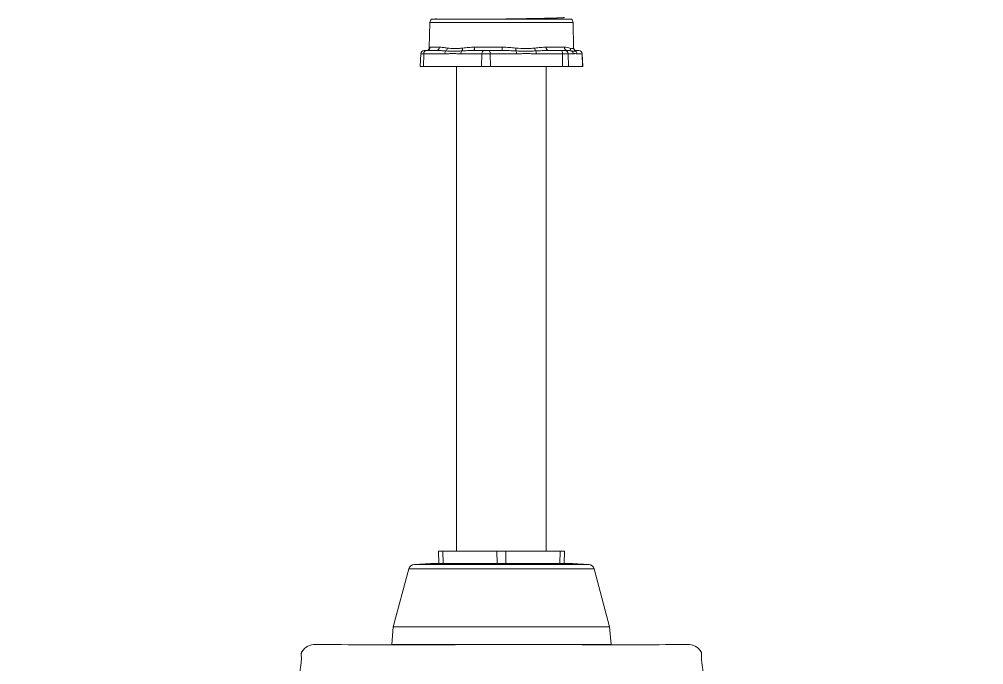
# Model space of a CAD drawing. Header units: metres. Extents: x 78 to 178, y -74 to 157.
# Drawn here: x 117.8845 to 118.2288, y -54.901 to -54.6705 of the extents above; entities that cross this region are included whole.
import ezdxf

# ---------------------------------------------------------------- set-up
doc = ezdxf.new("R2010")
doc.units = ezdxf.units.M
doc.layers.add('01_Fina', color=252, linetype='Continuous', lineweight=15)

# ---------------------------------------------------------------- blocks, each defined once
blk = doc.blocks.new('SE1')
at = {"layer": '01_Fina', "linetype": 'Continuous'}
for p, q in [((125.101, 154.724), (125.098, 155.228)), ((157.4, 155.227), (157.398, 154.724)), ((106.005, 150.592), (106.005, 149.321)), ((130.249, 150.207), (130.249, 149.321)), ((152.249, 149.321), (152.249, 150.207)), ((176.494, 149.321), (176.494, 150.592)), ((106.005, 149.321), (127.812, 149.321)), ((124.483, 149.142), (124.445, 149.142)), ((124.445, 149.142), (124.445, 147.742)), ((124.483, 149.321), (124.483, 149.142)), ((125.591, 149.142), (125.609, 149.321)), ((125.591, 148.564), (125.591, 149.142)), ((130.249, 149.321), (127.812, 149.321)), ((129.658, 149.321), (129.675, 149.142)), ((129.675, 149.142), (129.675, 148.564)), ((130.249, 149.321), (133.001, 149.321)), ((130.822, 149.142), (130.734, 149.142)), ((130.822, 147.742), (130.822, 149.142)), ((130.86, 149.142), (130.859, 149.142)), ((130.86, 149.142), (130.86, 149.321)), ((135.558, 148.742), (134.949, 148.742)), ((135.558, 148.742), (135.57, 148.743)), ((135.605, 148.742), (140.744, 148.742)), ((135.762, 149.347), (135.762, 148.942)), ((140.744, 148.742), (140.797, 148.743)), ((140.812, 149.387), (140.812, 148.942)), ((140.852, 148.742), (146.435, 148.742)), ((146.3, 149.353), (146.3, 148.942)), ((146.435, 148.742), (146.477, 148.743)), ((146.477, 148.743), (146.496, 148.742)), ((146.496, 148.742), (147.549, 148.742)), ((146.737, 149.347), (146.737, 148.942)), ((149.539, 149.321), (152.249, 149.321)), ((151.716, 149.142), (151.677, 149.142)), ((151.677, 149.142), (151.677, 147.742)), ((151.716, 149.321), (151.716, 149.142)), ((154.687, 149.321), (152.249, 149.321)), ((152.824, 149.142), (152.841, 149.321)), ((152.824, 148.564), (152.824, 149.142)), ((154.687, 149.321), (176.494, 149.321)), ((156.89, 149.321), (156.907, 149.142)), ((156.907, 149.142), (156.907, 148.564)), ((158.054, 149.142), (157.966, 149.142)), ((158.054, 147.742), (158.054, 149.142)), ((158.092, 149.142), (158.092, 149.321)), ((158.092, 149.142), (158.092, 149.142)), ((125.591, 148.372), (125.591, 148.564)), ((125.783, 148.564), (125.591, 148.372)), ((129.675, 148.372), (129.483, 148.564)), ((129.675, 148.564), (129.675, 148.372)), ((134.549, 148.342), (147.949, 148.342)), ((134.549, 148.342), (134.549, 148.142)), ((134.549, 148.142), (147.949, 148.142)), ((134.749, 148.542), (134.749, 148.342)), ((134.949, 148.142), (134.949, 147.342)), ((147.549, 147.342), (147.549, 148.142)), ((147.749, 148.342), (147.749, 148.542)), ((147.949, 148.142), (147.949, 148.342)), ((152.824, 148.372), (152.824, 148.564)), ((153.016, 148.564), (152.824, 148.372)), ((156.907, 148.372), (156.715, 148.564)), ((156.907, 148.564), (156.907, 148.372)), ((106.959, 147.342), (105.885, 147.342)), ((120.151, 147.342), (106.959, 147.342)), ((140.78, 147.342), (120.151, 147.342)), ((124.533, 147.742), (124.445, 147.742)), ((124.445, 147.742), (124.533, 147.742)), ((124.445, 147.742), (124.445, 147.342)), ((124.541, 147.742), (124.533, 147.742)), ((124.533, 147.742), (125.591, 147.742)), ((124.533, 147.742), (124.533, 147.342)), ((125.591, 147.742), (124.541, 147.742)), ((125.783, 147.742), (125.591, 147.742)), ((125.591, 147.742), (125.783, 147.742)), ((129.483, 147.742), (125.783, 147.742)), ((125.783, 147.742), (129.483, 147.742)), ((129.675, 147.742), (129.483, 147.742)), ((129.483, 147.742), (129.675, 147.742)), ((130.726, 147.742), (129.675, 147.742)), ((129.675, 147.742), (130.733, 147.742)), ((130.734, 147.742), (130.726, 147.742)), ((130.733, 147.742), (130.822, 147.742)), ((130.733, 147.742), (130.733, 147.342)), ((130.822, 147.742), (130.734, 147.742)), ((130.822, 147.742), (130.822, 147.342)), ((141.249, 147.342), (140.78, 147.342)), ((141.249, 147.342), (141.719, 147.342)), ((141.719, 147.342), (162.348, 147.342)), ((151.765, 147.742), (151.677, 147.742)), ((151.677, 147.742), (151.766, 147.742)), ((151.677, 147.742), (151.677, 147.342)), ((151.773, 147.742), (151.765, 147.742)), ((151.766, 147.742), (152.824, 147.742)), ((151.766, 147.742), (151.766, 147.342)), ((152.824, 147.742), (151.773, 147.742)), ((153.016, 147.742), (152.824, 147.742)), ((152.824, 147.742), (153.016, 147.742)), ((156.715, 147.742), (153.016, 147.742)), ((153.016, 147.742), (156.715, 147.742)), ((156.907, 147.742), (156.715, 147.742)), ((156.715, 147.742), (156.907, 147.742)), ((157.958, 147.742), (156.907, 147.742)), ((156.907, 147.742), (157.966, 147.742)), ((157.966, 147.742), (157.958, 147.742)), ((158.054, 147.742), (157.966, 147.742)), ((157.966, 147.742), (158.054, 147.742)), ((157.966, 147.742), (157.966, 147.342)), ((158.054, 147.742), (158.054, 147.342)), ((162.348, 147.342), (175.54, 147.342)), ((175.54, 147.342), (176.614, 147.342)), ((141.249, 136.865), (102.344, 136.865)), ((141.249, 136.865), (180.156, 136.865)), ((119.003, 75.27), (141.249, 75.27)), ((163.496, 75.27), (141.249, 75.27))]:
    blk.add_line(p, q, dxfattribs=at)
for centre, radius, start, end in [((126.209, 154.726), 1.244, 87.92691, 148.629), ((156.299, 154.733), 1.234, 31.49401, 92.52984), ((106.552, -482.392), 634.585, 87.998877, 89.903129), ((128.649, 150.207), 1.6, 0, 87.84183), ((153.849, 150.207), 1.6, 92.15817, 180), ((176.048, -488.126), 640.319, 90.104679, 91.992219), ((124.733, 149.142), 0.2, 116.55547, 180), ((130.534, 149.142), 0.2, 0, 63.16956), ((141.27, -361.125), 510.513, 89.0719, 90.9281), ((134.949, 148.542), 0.2, 90, 180), ((135.594, 148.552), 0.193, 97.25606, 182.59517), ((141.604, 148.589), 0.822, 169.17195, 183.15785), ((147.549, 148.542), 0.2, 0, 90), ((151.965, 149.142), 0.2, 116.83044, 180), ((157.766, 149.142), 0.2, 0, 63.16956), ((-2264.696, 944.557), 2501.049, 341.159195, 341.41252), ((3728.204, 1344.744), 3748.016, 198.631244, 198.800286), ((141.404, 137.507), 39.067, 180.94238, 238.83675), ((141.053, 137.53), 39.11, 301.18173, 359.02546), ((120.525, 103.889), 0.998, 355.2371, 58.47992), ((120.542, 103.899), 0.981, 2.75982, 10.66555), ((121.679, 103.79), 0.16, 174.3334, 175.67262), ((161.957, 103.898), 0.981, 175.34008, 177.2034), ((160.82, 103.79), 0.16, 4.32738, 5.6666), ((158.495, 103.521), 2.5, 357.15593, 6.45298)]:
    blk.add_arc(centre, radius, start, end, dxfattribs=at)
for centre, major_axis, ratio, start_param, end_param in [((135.554, 148.942), (0.208, 0), 0.962637, 4.789032, 6.283185), ((140.796, 148.942), (0, -0.2), 0.082772, 0.076643, 1.570796), ((146.491, 148.942), (0, -0.2), 0.956042, 4.712389, 6.206542), ((146.945, 148.942), (0.208, 0), 0.962637, 3.141593, 4.635746)]:
    blk.add_ellipse(centre, major_axis=major_axis, ratio=ratio, start_param=start_param, end_param=end_param, dxfattribs=at)
for points, knots in [([(156.246, 155.974), (155.978, 155.97), (154.429, 155.944), (150.954, 155.941), (145.283, 155.955), (138.701, 155.954), (132.47, 155.934), (128.324, 155.943), (126.616, 155.969), (126.254, 155.975)], [0, 0, 0, 0, 0.02434, 0.164231, 0.337202, 0.596989, 0.818658, 0.96706, 1, 1, 1, 1]), ([(125.098, 155.228), (125.097, 155.259), (125.103, 155.29), (125.12, 155.339), (125.129, 155.358), (125.141, 155.376)], [0, 0, 0, 0, 0.125, 0.125, 0.2033491, 0.2033491, 0.2033491, 0.2033491]), ([(157.357, 155.377), (157.369, 155.358), (157.378, 155.339), (157.396, 155.289), (157.401, 155.258), (157.4, 155.227)], [0.7957418, 0.7957418, 0.7957418, 0.7957418, 0.875, 0.875, 1, 1, 1, 1]), ([(124.963, 153.523), (124.967, 153.569), (124.971, 153.614), (124.991, 153.802), (125.01, 153.938), (125.049, 154.197), (125.066, 154.316), (125.092, 154.535), (125.1, 154.634), (125.101, 154.724)], [0.1728374, 0.1728374, 0.1728374, 0.1728374, 0.25, 0.25, 0.5, 0.5, 0.75, 0.75, 1, 1, 1, 1]), ([(157.398, 154.724), (157.398, 154.634), (157.406, 154.534), (157.432, 154.315), (157.45, 154.196), (157.488, 153.938), (157.508, 153.801), (157.528, 153.613), (157.532, 153.569), (157.536, 153.525)], [0, 0, 0, 0, 0.25, 0.25, 0.5, 0.5, 0.75, 0.75, 0.8248571, 0.8248571, 0.8248571, 0.8248571]), ([(118.508, 153.731), (118.391, 153.697), (118.006, 153.583), (117.312, 153.388), (116.526, 153.173), (115.791, 152.977), (115.124, 152.802), (114.494, 152.642), (113.918, 152.504), (113.394, 152.39), (112.924, 152.301), (112.514, 152.238), (112.166, 152.2), (111.949, 152.185), (111.849, 152.18)], [0, 0, 0, 0, 0.0119237, 0.0458939, 0.0782261, 0.106619, 0.1369822, 0.166216, 0.1952685, 0.2239586, 0.2521008, 0.2795229, 0.3061615, 0.3299793, 0.3299793, 0.3299793, 0.3299793]), ([(118.801, 153.625), (118.787, 153.639), (118.772, 153.652), (118.744, 153.675), (118.729, 153.685), (118.686, 153.711), (118.657, 153.724), (118.588, 153.742), (118.548, 153.742), (118.51, 153.731)], [0, 0, 0, 0, 0.125, 0.125, 0.25, 0.25, 0.5, 0.5, 0.854412, 0.854412, 0.854412, 0.854412]), ([(125.579, 153.505), (125.386, 153.509), (123.997, 153.537), (121.514, 153.614), (119.526, 153.704), (118.582, 153.747)], [0, 0, 0, 0, 0.075161, 0.631683, 1, 1, 1, 1]), ([(163.917, 153.743), (163.692, 153.731), (162.327, 153.662), (159.849, 153.577), (157.889, 153.528), (156.919, 153.505)], [0, 0, 0, 0, 0.087755, 0.622029, 1, 1, 1, 1]), ([(163.697, 153.623), (163.712, 153.637), (163.726, 153.65), (163.755, 153.672), (163.77, 153.682), (163.813, 153.709), (163.842, 153.721), (163.911, 153.739), (163.951, 153.739), (163.989, 153.728)], [0, 0, 0, 0, 0.125, 0.125, 0.25, 0.25, 0.5, 0.5, 0.8547754, 0.8547754, 0.8547754, 0.8547754]), ([(170.886, 152.182), (170.798, 152.184), (170.634, 152.188), (170.432, 152.195), (170.183, 152.216), (169.855, 152.256), (169.43, 152.329), (168.959, 152.424), (168.442, 152.542), (167.877, 152.679), (167.263, 152.833), (166.593, 153.006), (165.854, 153.203), (165.042, 153.426), (164.394, 153.609), (164.053, 153.71), (163.991, 153.728)], [0.6497769, 0.6497769, 0.6497769, 0.6497769, 0.6690165, 0.6858804, 0.7021488, 0.7298842, 0.7573676, 0.784838, 0.8124256, 0.840226, 0.8682471, 0.8964695, 0.9274925, 0.9597382, 0.9936591, 1, 1, 1, 1]), ([(110.433, 152.183), (110.369, 152.184), (110.17, 152.187), (109.857, 152.187), (109.47, 152.187), (109.062, 152.188), (108.669, 152.189), (108.343, 152.19), (108.087, 152.191), (107.891, 152.191), (107.746, 152.192), (107.65, 152.192), (107.61, 152.192), (107.6, 152.192), (107.574, 152.192), (107.546, 152.191), (107.507, 152.19), (107.431, 152.184), (107.268, 152.162), (107.061, 152.106), (106.827, 151.999), (106.626, 151.869), (106.435, 151.697), (106.269, 151.492), (106.134, 151.25), (106.043, 150.985), (106, 150.755), (106.006, 150.632), (106.008, 150.592)], [0.4481839, 0.4481839, 0.4481839, 0.4481839, 0.4642052, 0.4980574, 0.5305292, 0.5811566, 0.6302552, 0.6778123, 0.7242186, 0.7688417, 0.814963, 0.8627463, 0.9126369, 0.9267605, 0.9303827, 0.9318392, 0.9331001, 0.9350103, 0.9384706, 0.9467144, 0.9525718, 0.9596864, 0.9664257, 0.9737626, 0.981379, 0.9891506, 0.9970004, 1, 1, 1, 1]), ([(176.496, 150.592), (176.498, 150.644), (176.502, 150.78), (176.452, 151.02), (176.358, 151.277), (176.227, 151.502), (176.074, 151.692), (175.905, 151.847), (175.729, 151.968), (175.555, 152.058), (175.389, 152.12), (175.241, 152.158), (175.121, 152.179), (175.033, 152.187), (174.982, 152.19), (174.956, 152.191), (174.937, 152.192), (174.921, 152.192), (174.908, 152.192), (174.897, 152.192), (174.876, 152.192), (174.822, 152.192), (174.705, 152.192), (174.534, 152.191), (174.304, 152.19), (174.02, 152.189), (173.682, 152.189), (173.321, 152.188), (172.948, 152.188), (172.587, 152.186), (172.346, 152.183), (172.245, 152.182)], [0, 0, 0, 0, 0.0039302, 0.0119962, 0.0195468, 0.0266587, 0.0333625, 0.0396615, 0.0455374, 0.0509511, 0.0558406, 0.0601116, 0.0635955, 0.0659819, 0.0675267, 0.0686181, 0.0700261, 0.0725843, 0.0774148, 0.0866696, 0.1079215, 0.1556221, 0.2017106, 0.250424, 0.29719, 0.3428973, 0.3887643, 0.4358244, 0.4703419, 0.5094948, 0.5368749, 0.5368749, 0.5368749, 0.5368749]), ([(146.631, 148.543), (146.631, 148.568), (146.627, 148.594), (146.612, 148.64), (146.601, 148.662), (146.572, 148.698), (146.555, 148.713), (146.518, 148.735), (146.497, 148.741), (146.477, 148.743)], [0, 0, 0, 0, 0.25, 0.25, 0.5, 0.5, 0.75, 0.75, 1, 1, 1, 1]), ([(121.168, 104.088), (121.167, 104.088), (121.178, 104.081), (121.224, 104.045), (121.307, 103.961), (121.407, 103.82), (121.475, 103.658), (121.502, 103.541), (121.508, 103.494), (121.509, 103.487), (121.509, 103.486)], [0.0388656, 0.0388656, 0.0388656, 0.0388656, 0.0759066, 0.1174275, 0.1595054, 0.2087362, 0.2619257, 0.2966353, 0.3240849, 0.3394349, 0.3394349, 0.3394349, 0.3394349]), ([(160.98, 103.809), (160.984, 103.847), (160.986, 103.886), (160.987, 103.957), (160.986, 103.989), (160.984, 104.022)], [0, 0, 0, 0, 0.015625, 0.015625, 0.02852803, 0.02852803, 0.02852803, 0.02852803]), ([(160.99, 103.494), (160.991, 103.498), (160.993, 103.514), (161.007, 103.592), (161.049, 103.727), (161.127, 103.876), (161.222, 103.995), (161.296, 104.062), (161.325, 104.084), (161.331, 104.088), (161.332, 104.088)], [0.6739726, 0.6739726, 0.6739726, 0.6739726, 0.6899345, 0.7241286, 0.7623491, 0.8108709, 0.8562586, 0.8999138, 0.9411886, 0.9636699, 0.9636699, 0.9636699, 0.9636699])]:
    blk.add_open_spline(points, degree=3, knots=knots, dxfattribs=at)
for points in [[(121.515, 104.018), (121.51, 103.948), (121.512, 103.877), (121.518, 103.809)], [(121.506, 103.408), (120.867, 96.036), (120.054, 86.656), (119.066, 75.27)], [(163.433, 75.27), (162.451, 86.588), (161.638, 95.968), (160.993, 103.408)]]:
    blk.add_open_spline(points, degree=3, dxfattribs=at)
blk = doc.blocks.new('110-32-frente')
at = {"layer": '01_Fina', "linetype": 'Continuous', "lineweight": 5}
for p, q in [((7.74281, 3.54041), (7.79276, 3.54041)), ((7.74486, 3.54041), (7.74434, 3.54071)), ((7.74225, 3.53923), (7.74202, 3.53023)), ((7.74225, 3.53923), (7.79332, 3.53923)), ((7.79332, 3.53923), (7.79355, 3.53022)), ((7.74016, 3.52927), (7.7408, 3.52927)), ((7.7408, 3.52927), (7.74458, 3.52927)), ((7.74229, 3.53044), (7.74561, 3.53044)), ((7.75779, 3.52927), (7.76157, 3.52927)), ((7.75824, 3.53044), (7.76806, 3.53044)), ((7.76157, 3.52927), (7.76338, 3.52927)), ((7.76338, 3.52927), (7.76807, 3.52927)), ((7.78373, 3.53044), (7.79023, 3.53044)), ((7.78447, 3.52927), (7.78917, 3.52927)), ((7.78917, 3.52927), (7.79036, 3.52927)), ((7.79036, 3.52927), (7.79128, 3.52927)), ((7.79447, 3.52927), (7.79538, 3.52927)), ((7.79538, 3.52927), (7.79541, 3.52927)), ((7.73896, 3.52811), (7.7388, 3.52351)), ((7.73896, 3.52811), (7.74002, 3.52811)), ((7.74002, 3.52811), (7.73992, 3.52351)), ((7.74757, 3.52811), (7.74002, 3.52811)), ((7.76079, 3.52811), (7.75324, 3.52811)), ((7.76079, 3.52811), (7.76069, 3.52351)), ((7.76079, 3.52811), (7.76378, 3.52811)), ((7.76378, 3.52811), (7.76383, 3.52351)), ((7.77315, 3.52811), (7.76378, 3.52811)), ((7.78956, 3.52811), (7.78019, 3.52811)), ((7.78956, 3.52811), (7.78962, 3.52351)), ((7.78956, 3.52811), (7.79154, 3.52811)), ((7.79154, 3.52811), (7.7917, 3.52351)), ((7.79336, 3.52811), (7.79154, 3.52811)), ((7.79656, 3.52811), (7.79474, 3.52811)), ((7.79656, 3.52811), (7.79672, 3.52351)), ((7.79656, 3.52811), (7.79661, 3.52811)), ((7.79661, 3.52811), (7.79677, 3.52351)), ((7.7388, 3.52351), (7.73992, 3.52351)), ((7.76069, 3.52351), (7.73992, 3.52351)), ((7.75178, 3.52351), (7.75178, 3.35052)), ((7.76069, 3.52351), (7.76383, 3.52351)), ((7.78962, 3.52351), (7.76383, 3.52351)), ((7.78378, 3.52351), (7.78378, 3.35052)), ((7.78962, 3.52351), (7.7917, 3.52351)), ((7.79672, 3.52351), (7.7917, 3.52351)), ((7.79672, 3.52351), (7.79677, 3.52351)), ((7.74537, 3.34615), (7.74526, 3.35052)), ((7.74526, 3.35052), (7.74686, 3.35052)), ((7.74691, 3.34615), (7.74686, 3.35052)), ((7.76618, 3.35052), (7.74686, 3.35052)), ((7.76624, 3.34615), (7.76618, 3.35052)), ((7.76618, 3.35052), (7.76938, 3.35052)), ((7.76933, 3.34615), (7.76938, 3.35052)), ((7.78871, 3.35052), (7.76938, 3.35052)), ((7.78866, 3.34615), (7.78871, 3.35052)), ((7.78871, 3.35052), (7.79031, 3.35052)), ((7.7902, 3.34615), (7.79031, 3.35052)), ((7.73472, 3.34427), (7.72917, 3.32356)), ((7.73472, 3.34427), (7.80085, 3.34427)), ((7.74244, 3.34609), (7.73659, 3.34578)), ((7.73659, 3.34578), (7.79898, 3.34578)), ((7.74244, 3.34609), (7.74553, 3.34609)), ((7.74541, 3.34609), (7.74257, 3.34609)), ((7.74691, 3.34615), (7.74537, 3.34615)), ((7.74537, 3.34609), (7.74537, 3.34615)), ((7.74615, 3.34609), (7.74553, 3.34609)), ((7.74615, 3.34609), (7.76716, 3.34609)), ((7.76665, 3.34609), (7.74654, 3.34609)), ((7.74691, 3.34615), (7.75017, 3.34615)), ((7.76298, 3.34615), (7.76624, 3.34615)), ((7.76933, 3.34615), (7.76624, 3.34615)), ((7.7684, 3.34609), (7.76716, 3.34609)), ((7.7684, 3.34609), (7.78942, 3.34609)), ((7.78903, 3.34609), (7.76892, 3.34609)), ((7.76933, 3.34615), (7.77259, 3.34615)), ((7.7854, 3.34615), (7.78866, 3.34615)), ((7.7902, 3.34615), (7.78866, 3.34615)), ((7.79004, 3.34609), (7.78942, 3.34609)), ((7.79004, 3.34609), (7.79313, 3.34609)), ((7.79299, 3.34609), (7.79016, 3.34609)), ((7.7902, 3.34615), (7.7902, 3.34609)), ((7.79313, 3.34609), (7.79898, 3.34578)), ((7.80085, 3.34427), (7.8064, 3.32356)), ((7.72917, 3.32356), (7.72861, 3.31716)), ((7.72917, 3.32356), (7.8064, 3.32356)), ((7.8064, 3.32356), (7.80696, 3.31716)), ((7.72861, 3.31716), (7.80696, 3.31716))]:
    blk.add_line(p, q, dxfattribs=at)
for centre, radius, start, end in [((7.74385, 3.53919), 0.0016, 130.5358, 178.5), ((7.79172, 3.53919), 0.0016, 1.5, 49.4642), ((7.74016, 3.52807), 0.0012, 90, 178), ((7.79541, 3.52807), 0.0012, 2, 90), ((7.7367, 3.34374), 0.00205, 93, 165), ((7.74257, 3.34353), 0.00256, 90, 93), ((7.79299, 3.34353), 0.00256, 87, 90), ((7.79887, 3.34374), 0.00205, 15, 87)]:
    blk.add_arc(centre, radius, start, end, dxfattribs=at)
for centre, major_axis, ratio, start_param, end_param in [((7.7408, 3.52807), (0, 0.0012), 0.650404, 0, 1.53589), ((7.7411, 3.53047), (0, -0.0012), 0.989664, 0, 1.544616), ((7.74458, 3.53047), (0, -0.0012), 0.860645, 0, 1.544616), ((7.74757, 3.53015), (0.00014, 0.00119), 0.748336, 3.744974, 4.776736), ((7.75325, 3.53015), (-0.00011, 0.00119), 0.535429, 3.603493, 4.635255), ((7.75779, 3.53047), (0, -0.0012), 0.370641, 0, 1.544616), ((7.76157, 3.52807), (0, 0.0012), 0.650404, 0, 1.53589), ((7.76338, 3.52807), (0, 0.0012), 0.33262, 4.747296, 6.283185), ((7.76807, 3.53047), (0, -0.0012), 0.010663, 4.738569, 6.283185), ((7.77315, 3.53015), (-0.0001, -0.0012), 0.196096, 4.754693, 5.786455), ((7.78019, 3.53015), (0.00011, -0.0012), 0.460429, 4.69704, 5.728801), ((7.78447, 3.53047), (0, -0.0012), 0.619023, 4.738569, 6.283185), ((7.78917, 3.52807), (0, 0.0012), 0.33262, 4.747296, 6.283185), ((7.79128, 3.53047), (0, -0.0012), 0.871308, 4.738569, 6.283185), ((7.79036, 3.52807), (0, 0.0012), 0.983025, 4.747296, 6.283185), ((7.79335, 3.53015), (-0.00029, -0.00116), 0.944432, 4.971191, 6.002953), ((7.79473, 3.53015), (0.00106, -0.00057), 0.995858, 3.665974, 4.697736), ((7.79538, 3.52807), (0, 0.0012), 0.983025, 4.747296, 6.283185), ((7.74835, 3.52807), (0, 0.0012), 0.650404, 0.518428, 1.53589), ((7.75402, 3.52807), (0, 0.0012), 0.650404, 0.518428, 1.53589), ((7.77275, 3.52807), (0, 0.0012), 0.33262, 4.747296, 5.764757), ((7.7798, 3.52807), (0, 0.0012), 0.33262, 4.747296, 5.764757), ((7.79219, 3.52807), (0, 0.0012), 0.983025, 4.747296, 5.764757), ((7.79356, 3.52807), (0, 0.0012), 0.983025, 4.747296, 5.764757), ((7.7473, 3.34617), (0, -0.000768), 0.5, 4.738569, 4.815684), ((7.75056, 3.34617), (0, -0.000768), 0.5, 4.738569, 4.815684), ((7.76337, 3.34617), (0, -0.000768), 0.5, 4.738569, 4.815684), ((7.76663, 3.34617), (0, -0.000768), 0.5, 4.738569, 4.815684), ((7.76894, 3.34617), (0, -0.000768), 0.5, 1.467502, 1.544616), ((7.7722, 3.34617), (0, -0.000768), 0.5, 1.467502, 1.544616), ((7.78501, 3.34617), (0, -0.000768), 0.5, 1.467502, 1.544616), ((7.78827, 3.34617), (0, -0.000768), 0.5, 1.467502, 1.544616)]:
    blk.add_ellipse(centre, major_axis=major_axis, ratio=ratio, start_param=start_param, end_param=end_param, dxfattribs=at)
blk.add_rational_spline([(7.76261, 3.54041), (7.76873, 3.5405), (7.77472, 3.5406), (7.78165, 3.54071), (7.78594, 3.54082), (7.79022, 3.54093), (7.79022, 3.54104)], [0.988863655789, 0.957463363778, 1, 0.951056516295, 1, 0.951056516295, 1], degree=2, knots=[0.61884838, 0.61884838, 0.61884838, 0.63333333, 0.63333333, 0.65, 0.65, 0.66666667, 0.66666667, 0.66666667], dxfattribs=at)
for points, knots in [([(7.7411, 3.52927), (7.74119, 3.52927), (7.74131, 3.52929), (7.74155, 3.52939), (7.74167, 3.52947), (7.74191, 3.52975), (7.74201, 3.52999), (7.74202, 3.53022)], [0, 0, 0, 0, 0.1251537, 0.1251537, 0.2390714, 0.2390714, 0.4100313, 0.4100313, 0.4100313, 0.4100313]), ([(7.74202, 3.53022), (7.74202, 3.53026), (7.74203, 3.5303), (7.74205, 3.53033), (7.74209, 3.53039), (7.74217, 3.53044), (7.74229, 3.53044)], [0.240553, 0.240553, 0.240553, 0.240553, 0.5, 0.5, 0.5, 1, 1, 1, 1]), ([(7.74796, 3.52911), (7.74737, 3.52915), (7.74679, 3.52918), (7.74566, 3.52925), (7.74511, 3.52927), (7.74458, 3.52927)], [0, 0, 0, 0, 0.5, 0.5, 1, 1, 1, 1]), ([(7.74561, 3.53044), (7.74603, 3.53044), (7.74648, 3.53039), (7.74695, 3.53033), (7.74743, 3.53027), (7.74794, 3.53019), (7.74847, 3.53012)], [0, 0, 0, 0, 0.5, 0.5, 0.5, 1, 1, 1, 1]), ([(7.74847, 3.53012), (7.74926, 3.53002), (7.75011, 3.52998), (7.75102, 3.52998), (7.75147, 3.52998), (7.75194, 3.52999), (7.75242, 3.53001), (7.7529, 3.53004), (7.75339, 3.53007), (7.7539, 3.53012)], [0, 0, 0, 0, 0.5, 0.5, 0.5, 0.75, 0.75, 0.75, 1, 1, 1, 1]), ([(7.75779, 3.52927), (7.75708, 3.52927), (7.75637, 3.52925), (7.75499, 3.52918), (7.75431, 3.52915), (7.75364, 3.52911)], [0, 0, 0, 0, 0.5, 0.5, 1, 1, 1, 1]), ([(7.7539, 3.53012), (7.75458, 3.53019), (7.75529, 3.53027), (7.75601, 3.53033), (7.75673, 3.53039), (7.75748, 3.53044), (7.75824, 3.53044)], [0, 0, 0, 0, 0.5, 0.5, 0.5, 1, 1, 1, 1]), ([(7.76806, 3.53044), (7.76888, 3.53044), (7.76969, 3.53039), (7.7705, 3.53033), (7.77131, 3.53027), (7.77211, 3.53019), (7.77291, 3.53012)], [0, 0, 0, 0, 0.5, 0.5, 0.5, 1, 1, 1, 1]), ([(7.77295, 3.52911), (7.77214, 3.52915), (7.77134, 3.52918), (7.76971, 3.52925), (7.76889, 3.52927), (7.76807, 3.52927)], [0, 0, 0, 0, 0.5, 0.5, 1, 1, 1, 1]), ([(7.77291, 3.53012), (7.77408, 3.53002), (7.77523, 3.52998), (7.77635, 3.52998), (7.77692, 3.52998), (7.77747, 3.52999), (7.77802, 3.53001), (7.77857, 3.53004), (7.77911, 3.53007), (7.77964, 3.53012)], [0, 0, 0, 0, 0.5, 0.5, 0.5, 0.75, 0.75, 0.75, 1, 1, 1, 1]), ([(7.77964, 3.53012), (7.78036, 3.53019), (7.78106, 3.53027), (7.78174, 3.53033), (7.78243, 3.53039), (7.78309, 3.53044), (7.78373, 3.53044)], [0, 0, 0, 0, 0.5, 0.5, 0.5, 1, 1, 1, 1]), ([(7.78447, 3.52927), (7.78375, 3.52927), (7.78301, 3.52925), (7.78151, 3.52918), (7.78076, 3.52915), (7.77999, 3.52911)], [0, 0, 0, 0, 0.5, 0.5, 1, 1, 1, 1]), ([(7.79023, 3.53044), (7.79063, 3.53044), (7.791, 3.53039), (7.79133, 3.53033), (7.79166, 3.53027), (7.79196, 3.53019), (7.79222, 3.53012)], [0, 0, 0, 0, 0.5, 0.5, 0.5, 1, 1, 1, 1]), ([(7.79277, 3.52911), (7.79256, 3.52915), (7.79233, 3.52918), (7.79183, 3.52925), (7.79156, 3.52927), (7.79128, 3.52927)], [0, 0, 0, 0, 0.5, 0.5, 1, 1, 1, 1]), ([(7.79222, 3.53012), (7.7926, 3.53002), (7.7929, 3.52998), (7.79312, 3.52998), (7.79323, 3.52998), (7.79332, 3.52999), (7.79339, 3.53001), (7.79345, 3.53004), (7.7935, 3.53007), (7.79353, 3.53012)], [0, 0, 0, 0, 0.5, 0.5, 0.5, 0.75, 0.75, 0.75, 1, 1, 1, 1]), ([(7.79355, 3.53022), (7.79356, 3.52996), (7.79369, 3.52969), (7.79403, 3.52937), (7.79422, 3.52929), (7.79441, 3.52927), (7.79444, 3.52927), (7.79447, 3.52927)], [0, 0, 0, 0, 0.1945558, 0.1945558, 0.3688427, 0.3688427, 0.4096333, 0.4096333, 0.4096333, 0.4096333]), ([(7.79447, 3.52927), (7.79445, 3.52927), (7.79442, 3.52925), (7.79431, 3.52918), (7.79424, 3.52915), (7.79414, 3.52911)], [0, 0, 0, 0, 0.5, 0.5, 1, 1, 1, 1]), ([(7.75324, 3.52811), (7.75277, 3.52811), (7.7523, 3.52812), (7.75183, 3.52813), (7.75135, 3.52814), (7.75088, 3.52814), (7.75041, 3.52814), (7.74993, 3.52814), (7.74946, 3.52814), (7.74899, 3.52813), (7.74851, 3.52812), (7.74804, 3.52811), (7.74757, 3.52811)], [0, 0, 0, 0, 0.25, 0.25, 0.25, 0.5, 0.5, 0.5, 0.75, 0.75, 0.75, 1, 1, 1, 1]), ([(7.75364, 3.52911), (7.75314, 3.52909), (7.75264, 3.52907), (7.75167, 3.52906), (7.75119, 3.52906), (7.75024, 3.52906), (7.74977, 3.52906), (7.74886, 3.52907), (7.74841, 3.52909), (7.74796, 3.52911)], [0, 0, 0, 0, 0.25, 0.25, 0.5, 0.5, 0.75, 0.75, 1, 1, 1, 1]), ([(7.77999, 3.52911), (7.77942, 3.52909), (7.77885, 3.52907), (7.77769, 3.52906), (7.7771, 3.52906), (7.77593, 3.52906), (7.77533, 3.52906), (7.77415, 3.52907), (7.77355, 3.52909), (7.77295, 3.52911)], [0, 0, 0, 0, 0.25, 0.25, 0.5, 0.5, 0.75, 0.75, 1, 1, 1, 1]), ([(7.78019, 3.52811), (7.77961, 3.52811), (7.77902, 3.52812), (7.77843, 3.52813), (7.77785, 3.52814), (7.77726, 3.52814), (7.77667, 3.52814), (7.77608, 3.52814), (7.7755, 3.52814), (7.77491, 3.52813), (7.77432, 3.52812), (7.77374, 3.52811), (7.77315, 3.52811)], [0, 0, 0, 0, 0.25, 0.25, 0.25, 0.5, 0.5, 0.5, 0.75, 0.75, 0.75, 1, 1, 1, 1]), ([(7.79414, 3.52911), (7.79407, 3.52909), (7.79399, 3.52907), (7.7938, 3.52906), (7.7937, 3.52906), (7.79347, 3.52906), (7.79335, 3.52906), (7.79307, 3.52907), (7.79293, 3.52909), (7.79277, 3.52911)], [0, 0, 0, 0, 0.25, 0.25, 0.5, 0.5, 0.75, 0.75, 1, 1, 1, 1]), ([(7.79474, 3.52811), (7.79462, 3.52811), (7.79451, 3.52812), (7.79439, 3.52813), (7.79428, 3.52814), (7.79416, 3.52814), (7.79405, 3.52814), (7.79393, 3.52814), (7.79382, 3.52814), (7.79371, 3.52813), (7.79359, 3.52812), (7.79348, 3.52811), (7.79336, 3.52811)], [0, 0, 0, 0, 0.25, 0.25, 0.25, 0.5, 0.5, 0.5, 0.75, 0.75, 0.75, 1, 1, 1, 1])]:
    blk.add_open_spline(points, degree=3, knots=knots, dxfattribs=at)
for points in [[(7.79353, 3.53012), (7.79354, 3.53016), (7.79355, 3.53019), (7.79355, 3.53022)], [(7.75017, 3.34615), (7.75059, 3.34615), (7.751, 3.34613), (7.75141, 3.34609)], [(7.76175, 3.34609), (7.76216, 3.34613), (7.76257, 3.34615), (7.76298, 3.34615)], [(7.77259, 3.34615), (7.773, 3.34615), (7.77341, 3.34613), (7.77382, 3.34609)], [(7.78416, 3.34609), (7.78457, 3.34613), (7.78498, 3.34615), (7.7854, 3.34615)]]:
    blk.add_open_spline(points, degree=3, dxfattribs=at)

msp = doc.modelspace()

# ---------------------------------------------------------------- block references
msp.add_blockref('110-32-frente', (110.28885, -58.21095))
at = {"xscale": 0.0044247438065974, "yscale": 0.0044247438065974, "zscale": 0.0044247438065974}
msp.add_blockref('SE1', (117.43164, -55.58384), dxfattribs=at)

doc.saveas('drawing.dxf')
